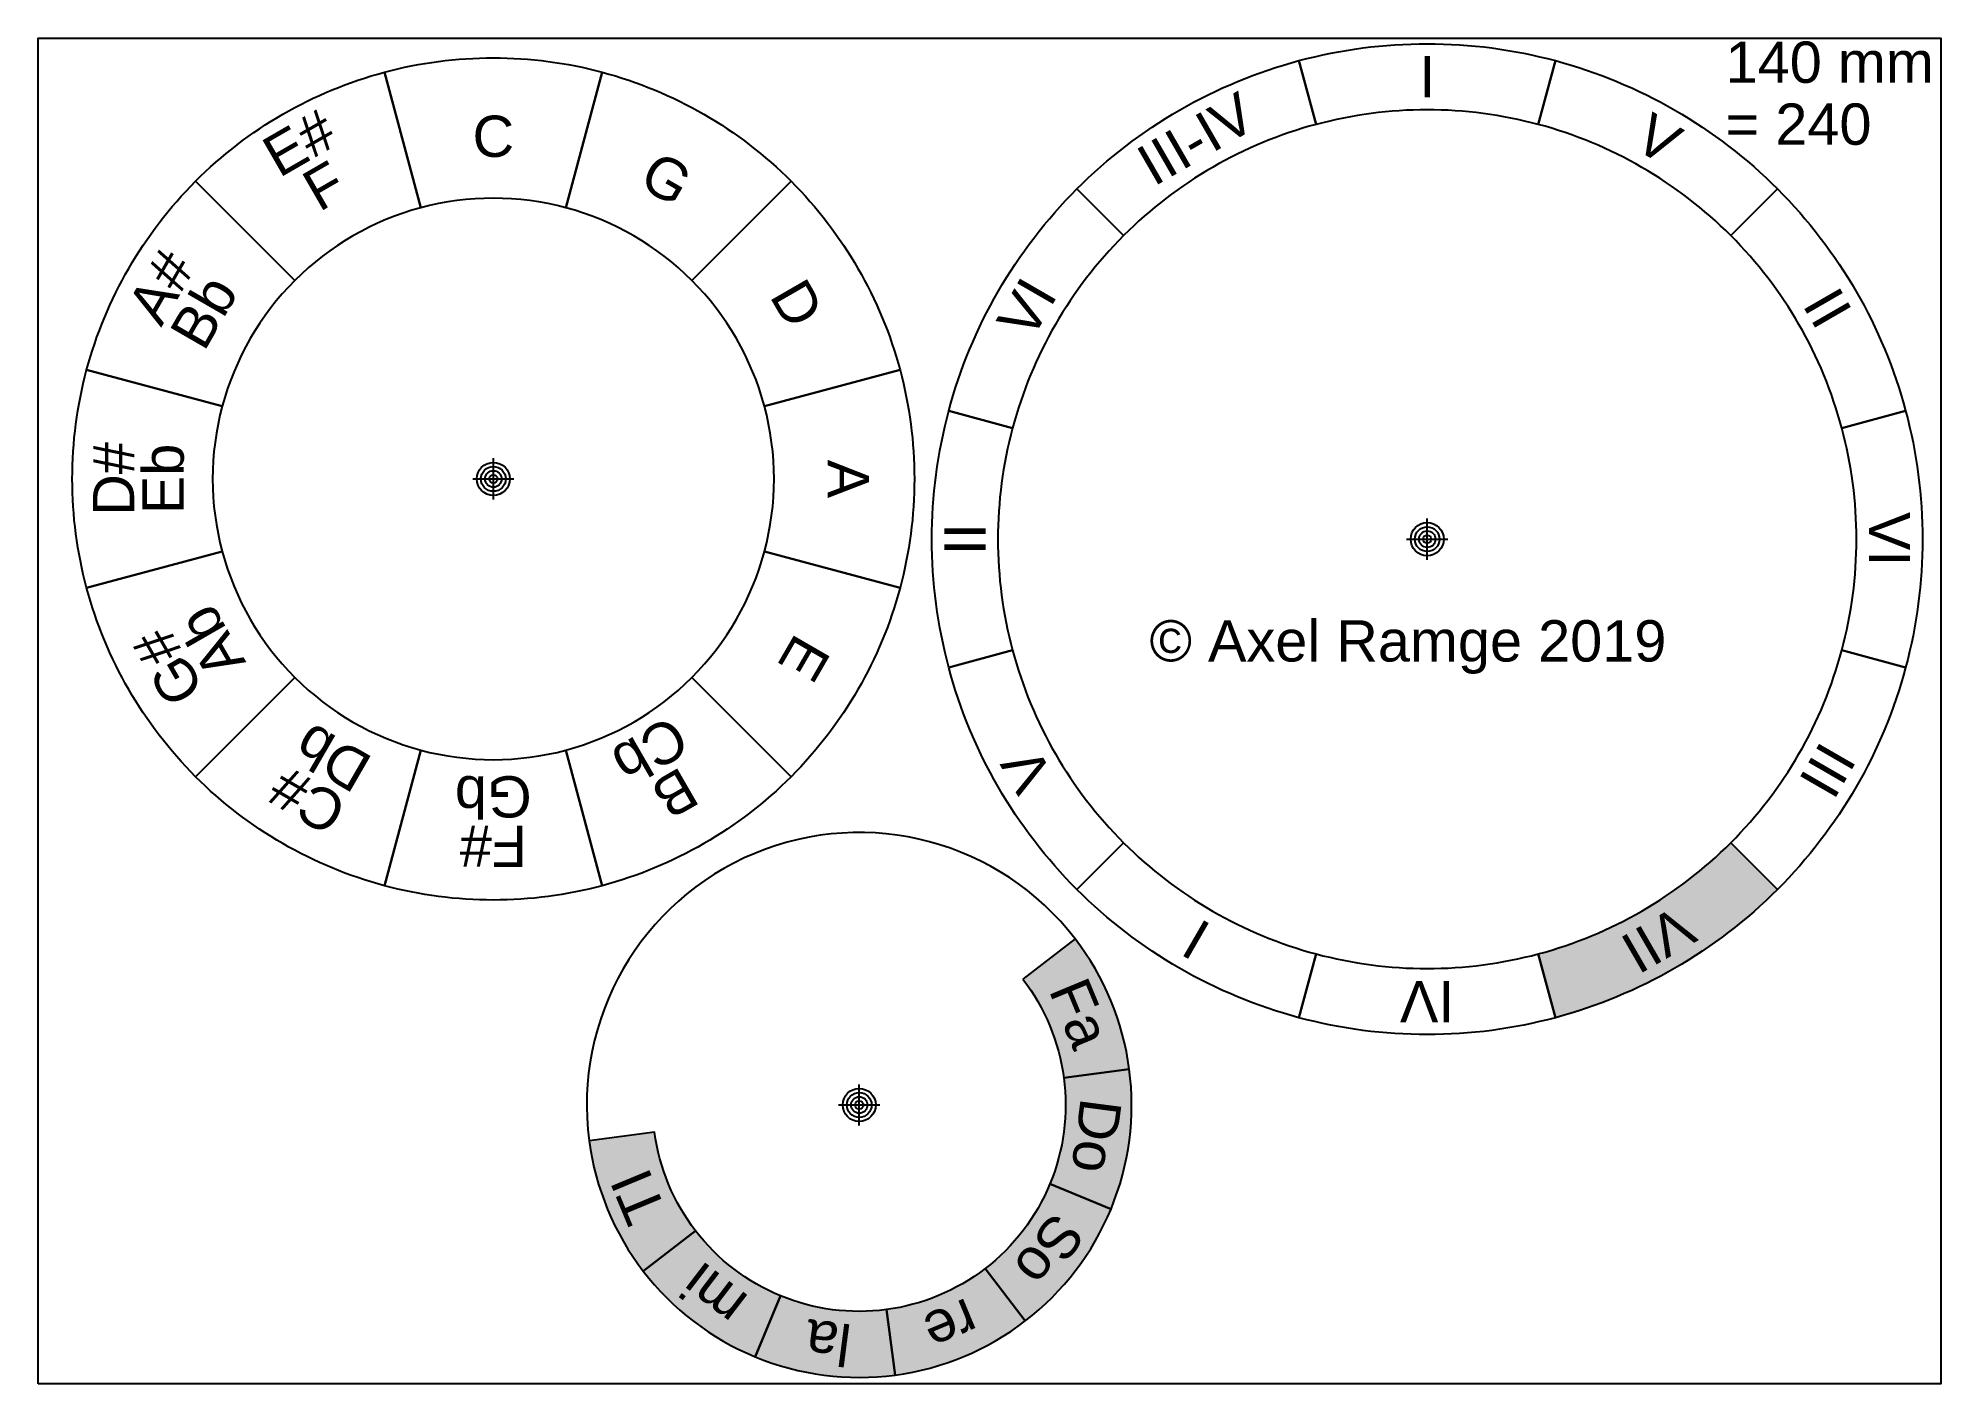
# Model space of a CAD drawing. Header units: millimetres. Extents: x -337 to 124, y -205 to 121.
import ezdxf
from ezdxf.enums import TextEntityAlignment as Align

# ---------------------------------------------------------------- set-up
doc = ezdxf.new("R2010")
doc.units = ezdxf.units.MM
for name, color, linetype in [('Keys', 7, 'Continuous'), ('Solfege', 7, 'Continuous'), ('Steps', 7, 'Continuous')]:
    doc.layers.add(name, color=color, linetype=linetype)
doc.styles.get("Standard").update_dxf_attribs({"font": 'arial.ttf'})

msp = doc.modelspace()

# ---------------------------------------------------------------- hatches: boundary and pattern name
h = msp.add_hatch(color=256)
h.set_gradient(color1=(253, 247, 165), color2=(253, 246, 165), one_color=1)
edge = h.paths.add_edge_path()
edge.add_line((31.05828541230148, -115.9110991546885), (26.91718069066126, -100.4562859340633))
edge.add_arc((3.552713678800501e-15, 0), 104, 284.9999999999995, 314.9999999999994)
edge.add_line((73.53910524340024, -73.53910524340161), (84.85281374238495, -84.85281374238646))
edge.add_arc((0, 0), 120, 284.9999999999995, 314.9999999999995, ccw=False)
h = msp.add_hatch(color=256)
h.set_gradient(color1=(195, 255, 138), color2=(197, 255, 138), one_color=1)
edge = h.paths.add_edge_path()
edge.add_arc((-137.5998251683412, -137.0523754127043), 50.00000000000004, 307.55859451025617, 337.5585945102561, ccw=False)
edge.add_line((-107.1212028226908, -176.6888936744188), (-97.36804367208276, -189.3725795181674))
edge.add_arc((-137.599825168341, -137.0523754127042), 65.99999999999994, 307.558594510256, 337.558594510256)
edge.add_line((-76.59797830034506, -162.247110551093), (-91.38630481379866, -156.1392959720897))
edge = h.paths.add_edge_path()
edge.add_arc((-137.5998251683411, -137.0523754127042), 49.99999999999994, -22.441405489744, 7.558594510256114, ccw=False)
edge.add_line((-91.38630481379869, -156.1392959720897), (-76.59797830034509, -162.247110551093))
edge.add_arc((-137.5998251683411, -137.0523754127042), 66.00000000000001, 337.558594510256, 367.5585945102561)
edge.add_line((-72.17330853369396, -128.3707326501713), (-88.03428226330541, -130.4753733198763))
edge = h.paths.add_edge_path()
edge.add_arc((-137.5998251683411, -137.0523754127042), 49.99999999999998, 7.558594510256, 37.558594510256, ccw=False)
edge.add_line((-88.03428226330541, -130.4753733198763), (-72.17330853369396, -128.3707326501713))
edge.add_arc((-137.5998251683411, -137.0523754127042), 65.99999999999997, 7.558594510256089, 37.55859451025609)
edge.add_line((-85.27962106287796, -96.82059391644586), (-97.9633069066266, -106.573753067054))
h = msp.add_hatch(color=256)
h.set_gradient(color1=(253, 170, 248), color2=(253, 171, 249), one_color=1)
edge = h.paths.add_edge_path()
edge.add_arc((-137.5998251683411, -137.0523754127042), 50, 187.5585945102561, 217.5585945102561, ccw=False)
edge.add_line((-187.1653680733768, -143.6293775055321), (-203.0263418029883, -145.7340181752371))
edge.add_arc((-137.5998251683411, -137.0523754127042), 65.99999999999997, 187.5585945102561, 217.558594510256)
edge.add_line((-189.9200292738043, -177.2841569089626), (-177.2363434300556, -167.5309977583545))
at = {"true_color": 0xfdd672}
h = msp.add_hatch(color=41, dxfattribs=at)
h.set_gradient(color1=(253, 214, 114), color2=(253, 214, 114), one_color=1)
edge = h.paths.add_edge_path()
edge.add_arc((-137.5998251683411, -137.0523754127042), 50.00000000000001, 217.5585945102561, 247.5585945102561, ccw=False)
edge.add_line((-177.2363434300556, -167.5309977583545), (-189.9200292738043, -177.2841569089626))
edge.add_arc((-137.5998251683411, -137.0523754127042), 66, 217.5585945102561, 247.5585945102561)
edge.add_line((-162.7945603067299, -198.0542222807003), (-156.6867457277265, -183.2658957672467))
edge = h.paths.add_edge_path()
edge.add_arc((-137.5998251683411, -137.0523754127043), 49.99999999999994, 247.5585945102561, 277.5585945102561, ccw=False)
edge.add_line((-156.6867457277265, -183.2658957672467), (-162.7945603067299, -198.0542222807003))
edge.add_arc((-137.5998251683411, -137.0523754127044), 65.9999999999999, 247.5585945102561, 277.5585945102561)
edge.add_line((-128.9181824058083, -202.4788920473514), (-131.0228230755132, -186.6179183177399))
edge = h.paths.add_edge_path()
edge.add_arc((-137.5998251683411, -137.0523754127042), 49.99999999999993, 277.55859451025606, 307.55859451025606, ccw=False)
edge.add_line((-131.0228230755131, -186.6179183177399), (-128.9181824058083, -202.4788920473514))
edge.add_arc((-137.5998251683412, -137.0523754127042), 66.00000000000006, 277.5585945102561, 307.5585945102561)
edge.add_line((-97.36804367208276, -189.3725795181674), (-107.1212028226908, -176.6888936744187))

# ---------------------------------------------------------------- linework, layer by layer
for p, q in [((-226.2393330169193, 9.591096454828431), (-226.2393330169193, 19.59109645482843)), ((-231.2393330169193, 14.59109645482843), (-221.2393330169193, 14.59109645482843)), ((-2.557953848736361e-13, -5.000000000000369), (-2.557953848736361e-13, 4.999999999999631)), ((-5.000000000000256, -3.694822225952521e-13), (4.999999999999744, -3.694822225952521e-13)), ((-137.5998251683413, -142.0523754127046), (-137.5998251683413, -132.0523754127046)), ((-142.5998251683413, -137.0523754127046), (-132.5998251683413, -137.0523754127046))]:
    msp.add_line(p, q)
msp.add_lwpolyline([(-336.537305432072, -204.6201043125823), (-336.537305432072, 121.3798956874174), (124.4626945679279, 121.3798956874174), (124.4626945679279, -204.6201043125823)], close=True)
for centre, radius in [((-226.2393330169193, 14.59109645482843), 4), ((-226.2393330169193, 14.59109645482843), 3), ((-226.2393330169193, 14.59109645482843), 2), ((-226.2393330169193, 14.59109645482843), 1), ((-2.557953848736361e-13, -3.694822225952521e-13), 4), ((-2.557953848736361e-13, -3.694822225952521e-13), 3), ((-2.557953848736361e-13, -3.694822225952521e-13), 2), ((-2.557953848736361e-13, -3.694822225952521e-13), 1), ((-137.5998251683413, -137.0523754127046), 4), ((-137.5998251683413, -137.0523754127046), 3), ((-137.5998251683413, -137.0523754127046), 2), ((-137.5998251683413, -137.0523754127046), 1)]:
    msp.add_circle(centre, radius)
at = {"layer": 'Keys'}
for points in [[(-199.8397904164613, 113.1155307363134), (-208.6396379499473, 80.27405264248517, 0.131652497587396), (-243.8390280838901, 80.27405264248546), (-252.6388756173755, 113.1155307363139, -0.1316524975873959)], [(-252.6388756173755, 113.1155307363139), (-243.8390280838901, 80.27405264248549, 0.131652497587396), (-274.322594137604, 62.67435757551431), (-298.3642246979464, 86.71598813585712, -0.1316524975873959)], [(-154.1144413358907, 86.71598813585587), (-178.1560718962335, 62.67435757551351, 0.131652497587396), (-208.6396379499473, 80.27405264248517), (-199.8397904164613, 113.1155307363134, -0.1316524975873959)], [(-298.3642246979464, 86.71598813585717), (-274.322594137604, 62.67435757551434, 0.131652497587396), (-291.9222892045757, 32.19079152180063), (-324.7637672984039, 40.99063905528661, -0.1316524975873959)], [(-127.714898735434, 40.9906390552849), (-160.5563768292624, 32.1907915217995, 0.131652497587396), (-178.1560718962335, 62.67435757551351), (-154.1144413358907, 86.71598813585587, -0.1316524975873959)], [(-324.7637672984039, 40.99063905528664), (-291.9222892045757, 32.19079152180066, 0.131652497587396), (-291.922289204576, -3.008598612142208), (-324.7637672984044, -11.80844614562763, -0.1316524975873959)], [(-127.7148987354345, -11.80844614562928), (-160.5563768292627, -3.008598612143288, 0.131652497587396), (-160.5563768292624, 32.19079152179955), (-127.714898735434, 40.99063905528499, -0.1316524975873959)], [(-324.7637672984044, -11.80844614562757), (-291.922289204576, -3.008598612142151, 0.131652497587396), (-274.3225941376048, -33.49216466585615), (-298.3642246979476, -57.53379522619855, -0.1316524975873959)], [(-154.114441335892, -57.5337952261998), (-178.1560718962344, -33.49216466585698, 0.131652497587396), (-160.5563768292627, -3.008598612143288), (-127.7148987354345, -11.80844614562928, -0.1316524975873959)], [(-298.3642246979477, -57.53379522619852), (-274.3225941376049, -33.49216466585614, 0.131652497587396), (-243.8390280838912, -51.09185973282781), (-252.6388756173772, -83.93333782665604, -0.1316524975873959)], [(-199.839790416463, -83.93333782665653), (-208.6396379499483, -51.09185973282811, 0.131652497587396), (-178.1560718962344, -33.49216466585695), (-154.114441335892, -57.53379522619976, -0.1316524975873959)], [(-252.6388756173772, -83.93333782665606), (-243.8390280838912, -51.09185973282781, 0.131652497587396), (-208.6396379499483, -51.0918597328281), (-199.8397904164629, -83.93333782665648, -0.1316524975873959)]]:
    msp.add_lwpolyline(points, format="xyb", close=True, dxfattribs=at)
at = {"layer": 'Solfege'}
for points in [[(-97.9633069066266, -106.573753067054, -0.1316524975873959), (-88.03428226330541, -130.4753733198763), (-72.17330853369396, -128.3707326501713, 0.1316524975873959), (-85.27962106287796, -96.82059391644586)], [(-88.03428226330541, -130.4753733198763, -0.1316524975873959), (-91.38630481379869, -156.1392959720897), (-76.59797830034509, -162.247110551093, 0.1316524975873959), (-72.17330853369396, -128.3707326501713)], [(-177.2363434300556, -167.5309977583545, -0.1316524975873959), (-187.1653680733768, -143.6293775055321), (-203.0263418029883, -145.7340181752371, 0.1316524975873959), (-189.9200292738043, -177.2841569089626)], [(-91.38630481379866, -156.1392959720897, -0.1316524975873959), (-107.1212028226908, -176.6888936744188), (-97.36804367208276, -189.3725795181674, 0.1316524975873959), (-76.59797830034506, -162.247110551093)], [(-156.6867457277265, -183.2658957672467, -0.1316524975873959), (-177.2363434300556, -167.5309977583545), (-189.9200292738043, -177.2841569089626, 0.1316524975873959), (-162.7945603067299, -198.0542222807003)], [(-107.1212028226908, -176.6888936744187, -0.1316524975873959), (-131.0228230755131, -186.6179183177399), (-128.9181824058083, -202.4788920473514, 0.1316524975873959), (-97.36804367208276, -189.3725795181674)], [(-131.0228230755132, -186.6179183177399, -0.1316524975873959), (-156.6867457277265, -183.2658957672467), (-162.7945603067299, -198.0542222807003, 0.1316524975873959), (-128.9181824058083, -202.4788920473514)]]:
    msp.add_lwpolyline(points, format="xyb", close=True, dxfattribs=at)
msp.add_arc((-137.599825168341, -137.0523754127042), 65.9999999999999, 37.55859451025613, 187.5585945102561, dxfattribs=at)
at = {"layer": 'Steps'}
for points in [[(31.05828541230354, 115.9110991546879), (26.91718069066308, 100.4562859340628, 0.1316524975873958), (-26.91718069066118, 100.4562859340633), (-31.05828541230143, 115.9110991546885, -0.1316524975873958)], [(-31.0582854123015, 115.9110991546885), (-26.91718069066128, 100.4562859340633, 0.1316524975873958), (-73.53910524340026, 73.5391052434016), (-84.85281374238497, 84.85281374238643, -0.1316524975873958)], [(84.8528137423865, 84.85281374238491), (73.53910524340162, 73.53910524340023, 0.1316524975873958), (26.91718069066314, 100.4562859340628), (31.05828541230358, 115.9110991546879, -0.1316524975873958)], [(-84.85281374238497, 84.85281374238643), (-73.53910524340029, 73.53910524340158, 0.1316524975873958), (-100.4562859340628, 26.91718069066307), (-115.9110991546879, 31.0582854123035, -0.1316524975873958)], [(115.9110991546885, 31.05828541230148), (100.4562859340633, 26.91718069066126, 0.1316524975873958), (73.53910524340161, 73.53910524340024), (84.85281374238645, 84.85281374238495, -0.1316524975873958)], [(-115.9110991546879, 31.05828541230349), (-100.4562859340628, 26.91718069066305, 0.1316524975873958), (-100.4562859340633, -26.91718069066123), (-115.9110991546885, -31.05828541230147, -0.1316524975873958)], [(115.9110991546879, -31.05828541230354), (100.4562859340628, -26.91718069066308, 0.1316524975873958), (100.4562859340633, 26.91718069066118), (115.9110991546885, 31.05828541230143, -0.1316524975873958)], [(-115.9110991546885, -31.0582854123015), (-100.4562859340633, -26.91718069066127, 0.1316524975873958), (-73.5391052434016, -73.53910524340026), (-84.85281374238643, -84.85281374238497, -0.1316524975873958)], [(84.85281374238495, -84.85281374238645), (73.53910524340027, -73.5391052434016, 0.1316524975873958), (100.4562859340628, -26.91718069066309), (115.9110991546879, -31.05828541230353, -0.1316524975873958)], [(-84.85281374238645, -84.85281374238495), (-73.5391052434016, -73.53910524340027, 0.1316524975873958), (-26.91718069066309, -100.4562859340628), (-31.05828541230353, -115.9110991546879, -0.1316524975873958)], [(31.05828541230149, -115.9110991546885), (26.91718069066127, -100.4562859340633, 0.1316524975873958), (73.53910524340024, -73.53910524340161), (84.85281374238495, -84.85281374238645, -0.1316524975873958)], [(-31.05828541230352, -115.9110991546879), (-26.91718069066307, -100.4562859340628, 0.1316524975873958), (26.9171806906612, -100.4562859340633), (31.05828541230145, -115.9110991546885, -0.1316524975873958)]]:
    msp.add_lwpolyline(points, format="xyb", close=True, dxfattribs=at)

# ---------------------------------------------------------------- texts
for s, p in [('140 mm', (72.29455985239667, 110.5373651226784)), ('= 240', (72.29455985239667, 95.53736512267835)), ('© Axel Ramge 2019', (-67.26520460510687, -29.63244121911336))]:
    msp.add_text(s, height=10).set_placement(p)
at = {"layer": 'Keys'}
for s, height, rotation, p in [('E#', 9.999999999999993, 29.99999999999956, (-269.2393330169182, 89.06928118029094)), ('C', 9.999999999999993, 359.9999999999996, (-226.2393330169188, 89.59109645482866)), ('G', 9.999999999999996, 329.9999999999995, (-188.2393330169182, 80.40902714244544)), ('F', 9.999999999999993, 29.99999999999956, (-263.2393330169183, 78.67697633487768)), ('A#', 9.999999999999995, 59.9999999999995, (-299.8514923385959, 57.09109645482965)), ('Bb', 9.999999999999995, 59.9999999999995, (-289.4591874931826, 51.0910964548296)), ('D', 9.99999999999999, 299.9999999999995, (-159.5553769255168, 53.09109645482772)), ('D#', 9.999999999999995, 89.99999999999953, (-310.2393330169192, 14.59109645482908)), ('Eb', 9.999999999999995, 89.99999999999953, (-298.2393330169192, 14.59109645482903)), ('A', 9.999999999999993, 269.9999999999995, (-148.2393330169192, 14.59109645482829)), ('Ab', 10, 119.9999999999994, (-287.7271366856148, -20.90890354517043)), ('G#', 10, 119.9999999999994, (-298.1194415310281, -26.90890354517035)), ('E', 9.999999999999996, 239.9999999999994, (-157.8233261179491, -24.90890354517227)), ('Db', 9.999999999999998, 149.9999999999995, (-261.2393330169201, -46.03068181008148)), ('Cb', 10, 209.9999999999995, (-192.2393330169202, -44.29863100251362)), ('C#', 9.999999999999998, 149.9999999999995, (-267.2393330169202, -56.4229866554947)), ('Gb', 10, 179.9999999999995, (-226.2393330169196, -54.40890354517128)), ('B', 10, 209.9999999999995, (-186.2393330169202, -54.69093584792691)), ('F#', 10, 179.9999999999995, (-226.2393330169197, -66.40890354517128))]:
    msp.add_text(s, height=height, rotation=rotation, dxfattribs=at).set_placement(p, align=Align.BOTTOM_CENTER)
at = {"layer": 'Solfege'}
for s, height, rotation, p in [('Fa', 10, 292.5585945102559, (-91.42544058363129, -117.8709727470151)), ('Do', 9.999999999999998, 262.5585945102559, (-88.02093378102524, -143.5279857163538)), ('TI', 9.999999999999988, 112.558594510256, (-183.774209753051, -156.2337780783933)), ('So', 9.999999999999998, 232.5585945102559, (-97.90105088728083, -167.449864134331)), ('mi', 9.999999999999993, 142.5585945102559, (-167.9973138899679, -176.7511496937645)), ('re', 10.00000000000001, 202.5585945102557, (-118.418422502652, -183.2267599974141)), ('la', 9.999999999999995, 172.5585945102559, (-144.0754354719907, -186.6312668000201))]:
    msp.add_text(s, height=height, rotation=rotation, dxfattribs=at).set_placement(p, align=Align.BOTTOM_CENTER)
at = {"layer": 'Steps'}
for s, height, rotation, p in [('I', 9.999999999999993, 359.9999999999996, (4.249772920157248e-13, 104)), ('III-IV', 9.999999999999993, 29.99999999999956, (-51.99999999999963, 90.0666419935818)), ('V', 9.999999999999993, 329.9999999999995, (52.00000000000038, 90.06664199358136)), ('VI', 9.999999999999993, 59.99999999999955, (-90.06664199358138, 52.00000000000035)), ('II', 9.99999999999999, 299.9999999999995, (90.06664199358181, 51.9999999999996)), ('VI', 9.999999999999993, 269.9999999999995, (104, -4.227729277772596e-13)), ('II', 9.999999999999993, 89.99999999999955, (-104, 4.023126605025866e-13)), ('III', 9.999999999999993, 239.9999999999995, (90.06664199358138, -52.00000000000035)), ('V', 9.999999999999993, 119.9999999999996, (-90.06664199358178, -51.99999999999962)), ('VII', 9.999999999999993, 209.9999999999996, (51.99999999999962, -90.06664199358178)), ('I', 9.999999999999993, 149.9999999999995, (-52.00000000000036, -90.06664199358137)), ('IV', 9.999999999999993, 179.9999999999995, (-4.222805931350543e-13, -104))]:
    msp.add_text(s, height=height, rotation=rotation, dxfattribs=at).set_placement(p, align=Align.BOTTOM_CENTER)

doc.saveas('drawing.dxf')
